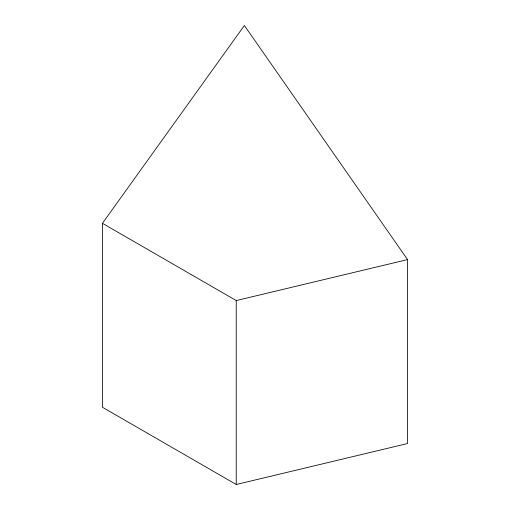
<?xml version="1.0" encoding="UTF-8"?>
<svg xmlns="http://www.w3.org/2000/svg" width="510" height="510" viewBox="0 0 510 510"><rect width="100%" height="100%" fill="white"/><g stroke="black" fill="none" stroke-linecap="round" stroke-linejoin="round"><path stroke-width="0.76" d="M102.44 223.316L244.36 25.5L407.56 259.596L407.56 443.534L236.245 484.5L102.44 407.248L102.44 223.316L236.245 300.568L407.56 259.596M236.245 300.568L236.245 484.5"/></g></svg>
